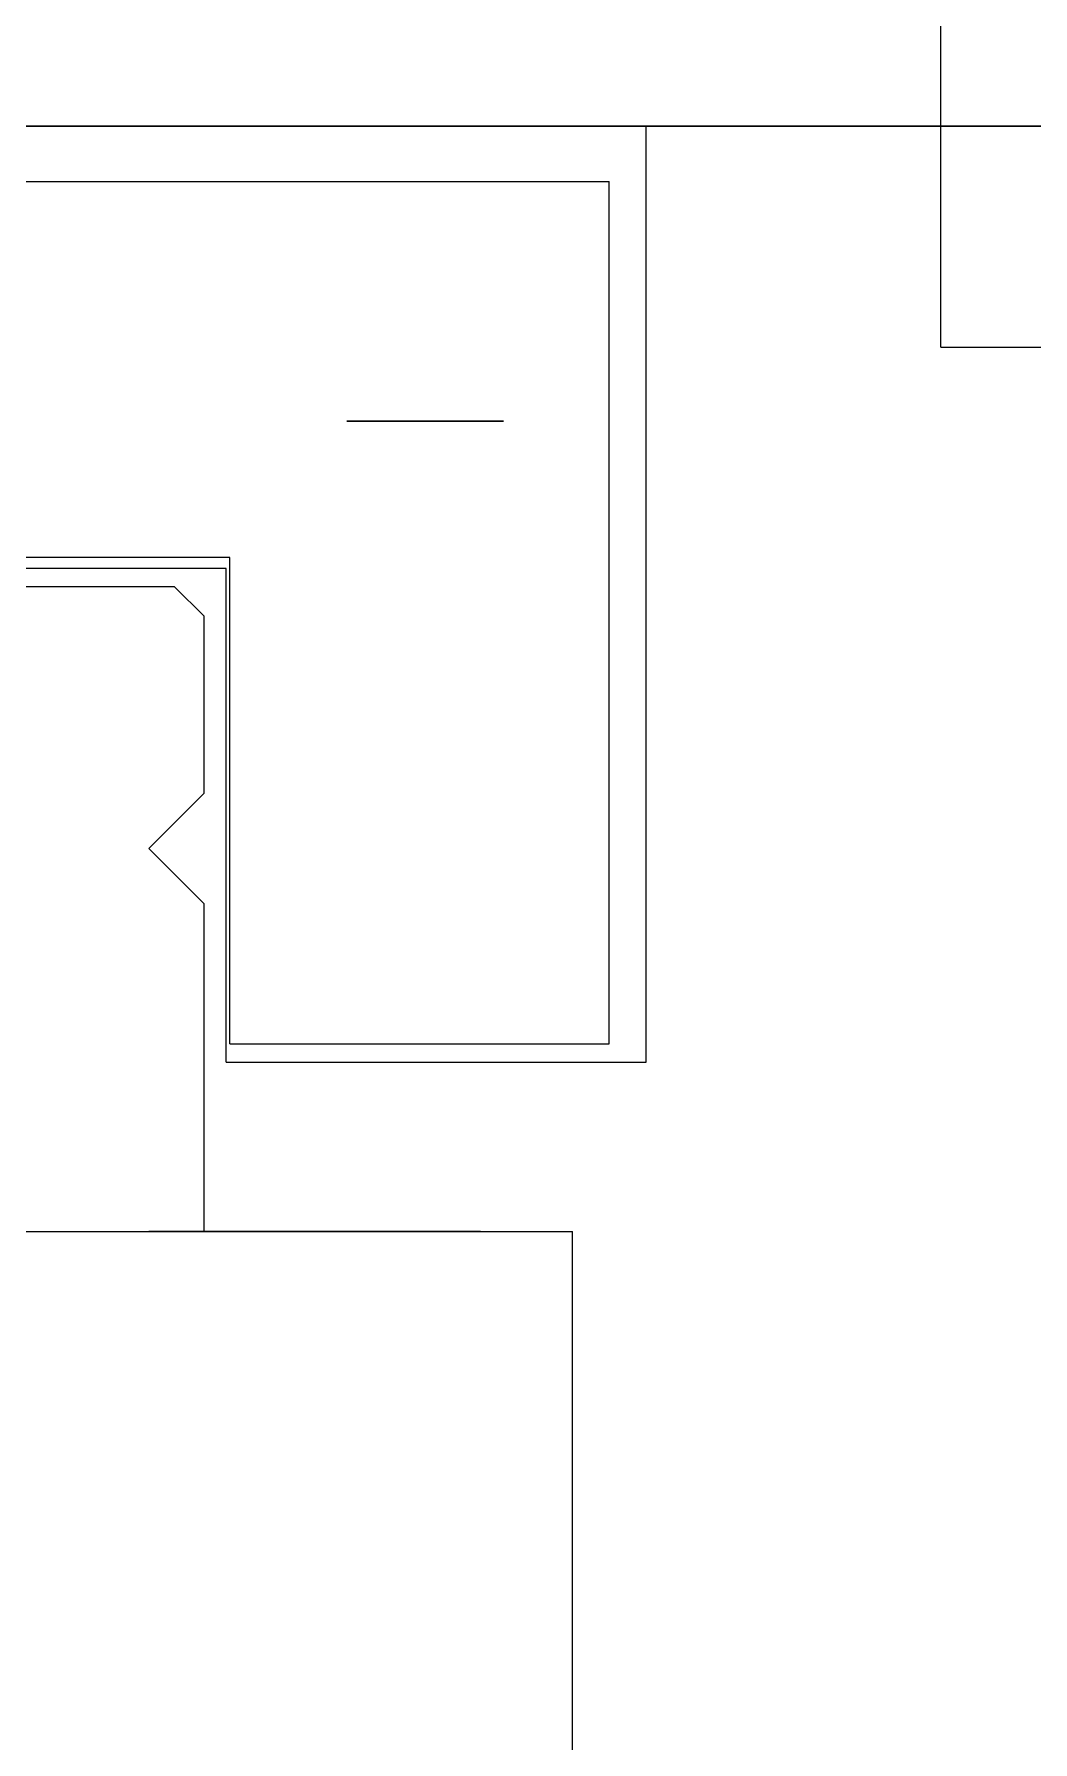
# Model space of a CAD drawing. Header units: millimetres. Extents: x -201 to 3037, y -406 to 3230.
# Drawn here: x 2255.39 to 2282.5, y 1338.15 to 1384.5 of the extents above; entities that cross this region are included whole.
import ezdxf

# ---------------------------------------------------------------- set-up
doc = ezdxf.new("R2010")
doc.units = ezdxf.units.MM
doc.layers.add('HIDDEN', color=8, linetype='Continuous')
doc.layers.add('VISIBLE', color=7, linetype='Continuous')

msp = doc.modelspace()

# ---------------------------------------------------------------- linework, layer by layer
at = {"layer": 'HIDDEN'}
for points in [[(2280, 1382), (2280, 1397)], [(2280, 1382), (2280, 1397)], [(2575, 1382), (2210, 1382)], [(2228, 1382), (2272, 1382)], [(2228, 1382), (2272, 1382)], [(2228, 1382), (2272, 1382)], [(2228, 1382), (2272, 1382)], [(2268.75, 1382), (2268.681, 1382), (2268.478, 1382), (2268.15, 1382), (2267.715, 1382), (2267.193, 1382), (2266.612, 1382), (2266, 1382), (2265.388, 1382), (2264.807, 1382), (2264.285, 1382), (2263.85, 1382), (2263.522, 1382), (2263.319, 1382), (2263.25, 1382)], [(2263.25, 1382), (2263.267, 1382), (2263.319, 1382), (2263.404, 1382), (2263.522, 1382), (2263.672, 1382), (2263.85, 1382), (2264.055, 1382), (2264.285, 1382), (2264.537, 1382), (2264.807, 1382), (2265.092, 1382), (2265.388, 1382), (2265.692, 1382), (2266, 1382)], [(2268.75, 1382), (2268.681, 1382), (2268.478, 1382), (2268.15, 1382), (2267.715, 1382), (2267.193, 1382), (2266.612, 1382), (2266, 1382), (2265.388, 1382), (2264.807, 1382), (2264.285, 1382), (2263.85, 1382), (2263.522, 1382), (2263.319, 1382), (2263.25, 1382)], [(2263.25, 1382), (2263.267, 1382), (2263.319, 1382), (2263.404, 1382), (2263.522, 1382), (2263.672, 1382), (2263.85, 1382), (2264.055, 1382), (2264.285, 1382), (2264.537, 1382), (2264.807, 1382), (2265.092, 1382), (2265.388, 1382), (2265.692, 1382), (2266, 1382)], [(2268.75, 1382), (2268.681, 1382), (2268.478, 1382), (2268.15, 1382), (2267.715, 1382), (2267.193, 1382), (2266.612, 1382), (2266, 1382), (2265.388, 1382), (2264.807, 1382), (2264.285, 1382), (2263.85, 1382), (2263.522, 1382), (2263.319, 1382), (2263.25, 1382)], [(2263.25, 1382), (2263.267, 1382), (2263.319, 1382), (2263.404, 1382), (2263.522, 1382), (2263.672, 1382), (2263.85, 1382), (2264.055, 1382), (2264.285, 1382), (2264.537, 1382), (2264.807, 1382), (2265.092, 1382), (2265.388, 1382), (2265.692, 1382), (2266, 1382)], [(2268.75, 1382), (2268.681, 1382), (2268.478, 1382), (2268.15, 1382), (2267.715, 1382), (2267.193, 1382), (2266.612, 1382), (2266, 1382), (2265.388, 1382), (2264.807, 1382), (2264.285, 1382), (2263.85, 1382), (2263.522, 1382), (2263.319, 1382), (2263.25, 1382)], [(2263.25, 1382), (2263.267, 1382), (2263.319, 1382), (2263.404, 1382), (2263.522, 1382), (2263.672, 1382), (2263.85, 1382), (2264.055, 1382), (2264.285, 1382), (2264.537, 1382), (2264.807, 1382), (2265.092, 1382), (2265.388, 1382), (2265.692, 1382), (2266, 1382)], [(2268.125, 1382), (2268.072, 1382), (2267.915, 1382), (2267.661, 1382), (2267.325, 1382), (2266.922, 1382), (2266.473, 1382), (2266, 1382), (2265.527, 1382), (2265.078, 1382), (2264.675, 1382), (2264.339, 1382), (2264.085, 1382), (2263.928, 1382), (2263.875, 1382)], [(2263.875, 1382), (2263.888, 1382), (2263.928, 1382), (2263.994, 1382), (2264.085, 1382), (2264.201, 1382), (2264.339, 1382), (2264.497, 1382), (2264.675, 1382), (2264.869, 1382), (2265.078, 1382), (2265.298, 1382), (2265.527, 1382), (2265.762, 1382), (2266, 1382)], [(2268.125, 1382), (2268.072, 1382), (2267.915, 1382), (2267.661, 1382), (2267.325, 1382), (2266.922, 1382), (2266.473, 1382), (2266, 1382), (2265.527, 1382), (2265.078, 1382), (2264.675, 1382), (2264.339, 1382), (2264.085, 1382), (2263.928, 1382), (2263.875, 1382)], [(2263.875, 1382), (2263.888, 1382), (2263.928, 1382), (2263.994, 1382), (2264.085, 1382), (2264.201, 1382), (2264.339, 1382), (2264.497, 1382), (2264.675, 1382), (2264.869, 1382), (2265.078, 1382), (2265.298, 1382), (2265.527, 1382), (2265.762, 1382), (2266, 1382)], [(2268.125, 1382), (2268.072, 1382), (2267.915, 1382), (2267.661, 1382), (2267.325, 1382), (2266.922, 1382), (2266.473, 1382), (2266, 1382), (2265.527, 1382), (2265.078, 1382), (2264.675, 1382), (2264.339, 1382), (2264.085, 1382), (2263.928, 1382), (2263.875, 1382)], [(2263.875, 1382), (2263.888, 1382), (2263.928, 1382), (2263.994, 1382), (2264.085, 1382), (2264.201, 1382), (2264.339, 1382), (2264.497, 1382), (2264.675, 1382), (2264.869, 1382), (2265.078, 1382), (2265.298, 1382), (2265.527, 1382), (2265.762, 1382), (2266, 1382)], [(2268.125, 1382), (2268.072, 1382), (2267.915, 1382), (2267.661, 1382), (2267.325, 1382), (2266.922, 1382), (2266.473, 1382), (2266, 1382), (2265.527, 1382), (2265.078, 1382), (2264.675, 1382), (2264.339, 1382), (2264.085, 1382), (2263.928, 1382), (2263.875, 1382)], [(2263.875, 1382), (2263.888, 1382), (2263.928, 1382), (2263.994, 1382), (2264.085, 1382), (2264.201, 1382), (2264.339, 1382), (2264.497, 1382), (2264.675, 1382), (2264.869, 1382), (2265.078, 1382), (2265.298, 1382), (2265.527, 1382), (2265.762, 1382), (2266, 1382)], [(2266, 1382), (2266.238, 1382), (2266.473, 1382), (2266.702, 1382), (2266.922, 1382), (2267.131, 1382), (2267.325, 1382), (2267.503, 1382), (2267.661, 1382), (2267.799, 1382), (2267.915, 1382), (2268.006, 1382), (2268.072, 1382), (2268.112, 1382), (2268.125, 1382)], [(2266, 1382), (2266.238, 1382), (2266.473, 1382), (2266.702, 1382), (2266.922, 1382), (2267.131, 1382), (2267.325, 1382), (2267.503, 1382), (2267.661, 1382), (2267.799, 1382), (2267.915, 1382), (2268.006, 1382), (2268.072, 1382), (2268.112, 1382), (2268.125, 1382)], [(2266, 1382), (2266.238, 1382), (2266.473, 1382), (2266.702, 1382), (2266.922, 1382), (2267.131, 1382), (2267.325, 1382), (2267.503, 1382), (2267.661, 1382), (2267.799, 1382), (2267.915, 1382), (2268.006, 1382), (2268.072, 1382), (2268.112, 1382), (2268.125, 1382)], [(2266, 1382), (2266.238, 1382), (2266.473, 1382), (2266.702, 1382), (2266.922, 1382), (2267.131, 1382), (2267.325, 1382), (2267.503, 1382), (2267.661, 1382), (2267.799, 1382), (2267.915, 1382), (2268.006, 1382), (2268.072, 1382), (2268.112, 1382), (2268.125, 1382)], [(2266, 1382), (2266.308, 1382), (2266.612, 1382), (2266.908, 1382), (2267.193, 1382), (2267.463, 1382), (2267.715, 1382), (2267.945, 1382), (2268.15, 1382), (2268.328, 1382), (2268.478, 1382), (2268.596, 1382), (2268.681, 1382), (2268.733, 1382), (2268.75, 1382)], [(2266, 1382), (2266.308, 1382), (2266.612, 1382), (2266.908, 1382), (2267.193, 1382), (2267.463, 1382), (2267.715, 1382), (2267.945, 1382), (2268.15, 1382), (2268.328, 1382), (2268.478, 1382), (2268.596, 1382), (2268.681, 1382), (2268.733, 1382), (2268.75, 1382)], [(2266, 1382), (2266.308, 1382), (2266.612, 1382), (2266.908, 1382), (2267.193, 1382), (2267.463, 1382), (2267.715, 1382), (2267.945, 1382), (2268.15, 1382), (2268.328, 1382), (2268.478, 1382), (2268.596, 1382), (2268.681, 1382), (2268.733, 1382), (2268.75, 1382)], [(2266, 1382), (2266.308, 1382), (2266.612, 1382), (2266.908, 1382), (2267.193, 1382), (2267.463, 1382), (2267.715, 1382), (2267.945, 1382), (2268.15, 1382), (2268.328, 1382), (2268.478, 1382), (2268.596, 1382), (2268.681, 1382), (2268.733, 1382), (2268.75, 1382)], [(2272, 1356.6), (2272, 1382)], [(2272, 1356.6), (2272, 1382)], [(2272, 1356.6), (2272, 1382)], [(2280, 1382), (2325, 1382)], [(2280, 1382), (2325, 1382)], [(2280, 1376), (2280, 1382)], [(2280, 1382), (2340, 1382)], [(2280, 1382), (2340, 1382)], [(2229, 1380.5), (2271, 1380.5)], [(2229, 1380.5), (2271, 1380.5)], [(2229, 1380.5), (2271, 1380.5)], [(2229, 1380.5), (2271, 1380.5)], [(2229, 1380.5), (2271, 1380.5)], [(2229, 1380.5), (2271, 1380.5)], [(2229, 1380.5), (2271, 1380.5)], [(2271, 1357.1), (2271, 1380.5)], [(2271, 1357.1), (2271, 1380.5)], [(2271, 1357.1), (2271, 1380.5)], [(2271, 1357.1), (2271, 1380.5)], [(2271, 1357.1), (2271, 1380.5)], [(2271, 1357.1), (2271, 1380.5)], [(2271, 1357.1), (2271, 1380.5)], [(2280, 1376), (2340, 1376)], [(2268.125, 1374), (2268.072, 1374), (2267.915, 1374), (2267.661, 1374), (2267.325, 1374), (2266.922, 1374), (2266.473, 1374), (2266, 1374), (2265.527, 1374), (2265.078, 1374), (2264.675, 1374), (2264.339, 1374), (2264.085, 1374), (2263.928, 1374), (2263.875, 1374)], [(2263.875, 1374), (2263.888, 1374), (2263.928, 1374), (2263.994, 1374), (2264.085, 1374), (2264.201, 1374), (2264.339, 1374), (2264.497, 1374), (2264.675, 1374), (2264.869, 1374), (2265.078, 1374), (2265.298, 1374), (2265.527, 1374), (2265.762, 1374), (2266, 1374)], [(2268.125, 1374), (2268.072, 1374), (2267.915, 1374), (2267.661, 1374), (2267.325, 1374), (2266.922, 1374), (2266.473, 1374), (2266, 1374), (2265.527, 1374), (2265.078, 1374), (2264.675, 1374), (2264.339, 1374), (2264.085, 1374), (2263.928, 1374), (2263.875, 1374)], [(2263.875, 1374), (2263.888, 1374), (2263.928, 1374), (2263.994, 1374), (2264.085, 1374), (2264.201, 1374), (2264.339, 1374), (2264.497, 1374), (2264.675, 1374), (2264.869, 1374), (2265.078, 1374), (2265.298, 1374), (2265.527, 1374), (2265.762, 1374), (2266, 1374)], [(2268.125, 1374), (2268.072, 1374), (2267.915, 1374), (2267.661, 1374), (2267.325, 1374), (2266.922, 1374), (2266.473, 1374), (2266, 1374), (2265.527, 1374), (2265.078, 1374), (2264.675, 1374), (2264.339, 1374), (2264.085, 1374), (2263.928, 1374), (2263.875, 1374)], [(2263.875, 1374), (2263.888, 1374), (2263.928, 1374), (2263.994, 1374), (2264.085, 1374), (2264.201, 1374), (2264.339, 1374), (2264.497, 1374), (2264.675, 1374), (2264.869, 1374), (2265.078, 1374), (2265.298, 1374), (2265.527, 1374), (2265.762, 1374), (2266, 1374)], [(2268.125, 1374), (2268.072, 1374), (2267.915, 1374), (2267.661, 1374), (2267.325, 1374), (2266.922, 1374), (2266.473, 1374), (2266, 1374), (2265.527, 1374), (2265.078, 1374), (2264.675, 1374), (2264.339, 1374), (2264.085, 1374), (2263.928, 1374), (2263.875, 1374)], [(2263.875, 1374), (2263.888, 1374), (2263.928, 1374), (2263.994, 1374), (2264.085, 1374), (2264.201, 1374), (2264.339, 1374), (2264.497, 1374), (2264.675, 1374), (2264.869, 1374), (2265.078, 1374), (2265.298, 1374), (2265.527, 1374), (2265.762, 1374), (2266, 1374)], [(2266, 1374), (2266.238, 1374), (2266.473, 1374), (2266.702, 1374), (2266.922, 1374), (2267.131, 1374), (2267.325, 1374), (2267.503, 1374), (2267.661, 1374), (2267.799, 1374), (2267.915, 1374), (2268.006, 1374), (2268.072, 1374), (2268.112, 1374), (2268.125, 1374)], [(2266, 1374), (2266.238, 1374), (2266.473, 1374), (2266.702, 1374), (2266.922, 1374), (2267.131, 1374), (2267.325, 1374), (2267.503, 1374), (2267.661, 1374), (2267.799, 1374), (2267.915, 1374), (2268.006, 1374), (2268.072, 1374), (2268.112, 1374), (2268.125, 1374)], [(2266, 1374), (2266.238, 1374), (2266.473, 1374), (2266.702, 1374), (2266.922, 1374), (2267.131, 1374), (2267.325, 1374), (2267.503, 1374), (2267.661, 1374), (2267.799, 1374), (2267.915, 1374), (2268.006, 1374), (2268.072, 1374), (2268.112, 1374), (2268.125, 1374)], [(2266, 1374), (2266.238, 1374), (2266.473, 1374), (2266.702, 1374), (2266.922, 1374), (2267.131, 1374), (2267.325, 1374), (2267.503, 1374), (2267.661, 1374), (2267.799, 1374), (2267.915, 1374), (2268.006, 1374), (2268.072, 1374), (2268.112, 1374), (2268.125, 1374)], [(2260.7, 1370.3), (2239.3, 1370.3)], [(2260.7, 1370.3), (2239.3, 1370.3)], [(2260.7, 1370.3), (2239.3, 1370.3)], [(2260.7, 1370.3), (2239.3, 1370.3)], [(2260.7, 1370.3), (2239.3, 1370.3)], [(2260.7, 1370.3), (2239.3, 1370.3)], [(2260.7, 1370.3), (2239.3, 1370.3)], [(2260.7, 1357.1), (2260.7, 1370.3)], [(2260.7, 1357.1), (2260.7, 1370.3)], [(2260.7, 1357.1), (2260.7, 1370.3)], [(2260.7, 1357.1), (2260.7, 1370.3)], [(2260.7, 1357.1), (2260.7, 1370.3)], [(2260.7, 1357.1), (2260.7, 1370.3)], [(2260.7, 1357.1), (2260.7, 1370.3)], [(2260.6, 1370), (2239.4, 1370)], [(2260.6, 1370), (2239.4, 1370)], [(2260.6, 1356.6), (2260.6, 1370)], [(2260.6, 1356.6), (2260.6, 1370)], [(2260.6, 1356.6), (2260.6, 1370)], [(2259.2, 1369.5), (2240.8, 1369.5)], [(2260, 1368.7), (2259.2, 1369.5)], [(2260, 1363.9), (2260, 1368.7)], [(2258.5, 1362.4), (2260, 1363.9)], [(2260, 1360.9), (2258.5, 1362.4)], [(2260, 1352), (2260, 1360.9)], [(2260.7, 1357.1), (2271, 1357.1)], [(2260.7, 1357.1), (2271, 1357.1)], [(2260.7, 1357.1), (2271, 1357.1)], [(2260.7, 1357.1), (2271, 1357.1)], [(2260.7, 1357.1), (2271, 1357.1)], [(2260.7, 1357.1), (2271, 1357.1)], [(2260.7, 1357.1), (2271, 1357.1)], [(2260.6, 1356.6), (2272, 1356.6)], [(2260.6, 1356.6), (2272, 1356.6)], [(2260.6, 1356.6), (2272, 1356.6)], [(2230, 1352), (2270, 1352)], [(2240, 1352), (2260, 1352)], [(2267.5, 1352), (2267.387, 1352), (2267.054, 1352), (2266.518, 1352), (2265.806, 1352), (2264.952, 1352), (2264.001, 1352), (2263, 1352), (2261.999, 1352), (2261.048, 1352), (2260.194, 1352), (2259.482, 1352), (2258.946, 1352), (2258.613, 1352), (2258.5, 1352)], [(2258.5, 1352), (2258.528, 1352), (2258.613, 1352), (2258.753, 1352), (2258.946, 1352), (2259.19, 1352), (2259.482, 1352), (2259.818, 1352), (2260.194, 1352), (2260.606, 1352), (2261.048, 1352), (2261.514, 1352), (2261.999, 1352), (2262.496, 1352), (2263, 1352)], [(2267.5, 1352), (2267.387, 1352), (2267.054, 1352), (2266.518, 1352), (2265.806, 1352), (2264.952, 1352), (2264.001, 1352), (2263, 1352), (2261.999, 1352), (2261.048, 1352), (2260.194, 1352), (2259.482, 1352), (2258.946, 1352), (2258.613, 1352), (2258.5, 1352)], [(2258.5, 1352), (2258.528, 1352), (2258.613, 1352), (2258.753, 1352), (2258.946, 1352), (2259.19, 1352), (2259.482, 1352), (2259.818, 1352), (2260.194, 1352), (2260.606, 1352), (2261.048, 1352), (2261.514, 1352), (2261.999, 1352), (2262.496, 1352), (2263, 1352)], [(2267.5, 1352), (2267.387, 1352), (2267.054, 1352), (2266.518, 1352), (2265.806, 1352), (2264.952, 1352), (2264.001, 1352), (2263, 1352), (2261.999, 1352), (2261.048, 1352), (2260.194, 1352), (2259.482, 1352), (2258.946, 1352), (2258.613, 1352), (2258.5, 1352)], [(2258.5, 1352), (2258.528, 1352), (2258.613, 1352), (2258.753, 1352), (2258.946, 1352), (2259.19, 1352), (2259.482, 1352), (2259.818, 1352), (2260.194, 1352), (2260.606, 1352), (2261.048, 1352), (2261.514, 1352), (2261.999, 1352), (2262.496, 1352), (2263, 1352)], [(2267.5, 1352), (2267.387, 1352), (2267.054, 1352), (2266.518, 1352), (2265.806, 1352), (2264.952, 1352), (2264.001, 1352), (2263, 1352), (2261.999, 1352), (2261.048, 1352), (2260.194, 1352), (2259.482, 1352), (2258.946, 1352), (2258.613, 1352), (2258.5, 1352)], [(2258.5, 1352), (2258.528, 1352), (2258.613, 1352), (2258.753, 1352), (2258.946, 1352), (2259.19, 1352), (2259.482, 1352), (2259.818, 1352), (2260.194, 1352), (2260.606, 1352), (2261.048, 1352), (2261.514, 1352), (2261.999, 1352), (2262.496, 1352), (2263, 1352)], [(2267.5, 1352), (2267.387, 1352), (2267.054, 1352), (2266.518, 1352), (2265.806, 1352), (2264.952, 1352), (2264.001, 1352), (2263, 1352), (2261.999, 1352), (2261.048, 1352), (2260.194, 1352), (2259.482, 1352), (2258.946, 1352), (2258.613, 1352), (2258.5, 1352)], [(2258.5, 1352), (2258.528, 1352), (2258.613, 1352), (2258.753, 1352), (2258.946, 1352), (2259.19, 1352), (2259.482, 1352), (2259.818, 1352), (2260.194, 1352), (2260.606, 1352), (2261.048, 1352), (2261.514, 1352), (2261.999, 1352), (2262.496, 1352), (2263, 1352)], [(2267.5, 1352), (2267.387, 1352), (2267.054, 1352), (2266.518, 1352), (2265.806, 1352), (2264.952, 1352), (2264.001, 1352), (2263, 1352), (2261.999, 1352), (2261.048, 1352), (2260.194, 1352), (2259.482, 1352), (2258.946, 1352), (2258.613, 1352), (2258.5, 1352)], [(2258.5, 1352), (2258.528, 1352), (2258.613, 1352), (2258.753, 1352), (2258.946, 1352), (2259.19, 1352), (2259.482, 1352), (2259.818, 1352), (2260.194, 1352), (2260.606, 1352), (2261.048, 1352), (2261.514, 1352), (2261.999, 1352), (2262.496, 1352), (2263, 1352)], [(2267.5, 1352), (2267.387, 1352), (2267.054, 1352), (2266.518, 1352), (2265.806, 1352), (2264.952, 1352), (2264.001, 1352), (2263, 1352), (2261.999, 1352), (2261.048, 1352), (2260.194, 1352), (2259.482, 1352), (2258.946, 1352), (2258.613, 1352), (2258.5, 1352)], [(2258.5, 1352), (2258.528, 1352), (2258.613, 1352), (2258.753, 1352), (2258.946, 1352), (2259.19, 1352), (2259.482, 1352), (2259.818, 1352), (2260.194, 1352), (2260.606, 1352), (2261.048, 1352), (2261.514, 1352), (2261.999, 1352), (2262.496, 1352), (2263, 1352)], [(2267.5, 1352), (2267.387, 1352), (2267.054, 1352), (2266.518, 1352), (2265.806, 1352), (2264.952, 1352), (2264.001, 1352), (2263, 1352), (2261.999, 1352), (2261.048, 1352), (2260.194, 1352), (2259.482, 1352), (2258.946, 1352), (2258.613, 1352), (2258.5, 1352)], [(2258.5, 1352), (2258.528, 1352), (2258.613, 1352), (2258.753, 1352), (2258.946, 1352), (2259.19, 1352), (2259.482, 1352), (2259.818, 1352), (2260.194, 1352), (2260.606, 1352), (2261.048, 1352), (2261.514, 1352), (2261.999, 1352), (2262.496, 1352), (2263, 1352)], [(2267.5, 1352), (2267.387, 1352), (2267.054, 1352), (2266.518, 1352), (2265.806, 1352), (2264.952, 1352), (2264.001, 1352), (2263, 1352), (2261.999, 1352), (2261.048, 1352), (2260.194, 1352), (2259.482, 1352), (2258.946, 1352), (2258.613, 1352), (2258.5, 1352)], [(2258.5, 1352), (2258.528, 1352), (2258.613, 1352), (2258.753, 1352), (2258.946, 1352), (2259.19, 1352), (2259.482, 1352), (2259.818, 1352), (2260.194, 1352), (2260.606, 1352), (2261.048, 1352), (2261.514, 1352), (2261.999, 1352), (2262.496, 1352), (2263, 1352)], [(2263, 1352), (2263.504, 1352), (2264.001, 1352), (2264.486, 1352), (2264.952, 1352), (2265.394, 1352), (2265.806, 1352), (2266.182, 1352), (2266.518, 1352), (2266.81, 1352), (2267.054, 1352), (2267.247, 1352), (2267.387, 1352), (2267.472, 1352), (2267.5, 1352)], [(2263, 1352), (2263.504, 1352), (2264.001, 1352), (2264.486, 1352), (2264.952, 1352), (2265.394, 1352), (2265.806, 1352), (2266.182, 1352), (2266.518, 1352), (2266.81, 1352), (2267.054, 1352), (2267.247, 1352), (2267.387, 1352), (2267.472, 1352), (2267.5, 1352)], [(2263, 1352), (2263.504, 1352), (2264.001, 1352), (2264.486, 1352), (2264.952, 1352), (2265.394, 1352), (2265.806, 1352), (2266.182, 1352), (2266.518, 1352), (2266.81, 1352), (2267.054, 1352), (2267.247, 1352), (2267.387, 1352), (2267.472, 1352), (2267.5, 1352)], [(2263, 1352), (2263.504, 1352), (2264.001, 1352), (2264.486, 1352), (2264.952, 1352), (2265.394, 1352), (2265.806, 1352), (2266.182, 1352), (2266.518, 1352), (2266.81, 1352), (2267.054, 1352), (2267.247, 1352), (2267.387, 1352), (2267.472, 1352), (2267.5, 1352)], [(2263, 1352), (2263.504, 1352), (2264.001, 1352), (2264.486, 1352), (2264.952, 1352), (2265.394, 1352), (2265.806, 1352), (2266.182, 1352), (2266.518, 1352), (2266.81, 1352), (2267.054, 1352), (2267.247, 1352), (2267.387, 1352), (2267.472, 1352), (2267.5, 1352)], [(2263, 1352), (2263.504, 1352), (2264.001, 1352), (2264.486, 1352), (2264.952, 1352), (2265.394, 1352), (2265.806, 1352), (2266.182, 1352), (2266.518, 1352), (2266.81, 1352), (2267.054, 1352), (2267.247, 1352), (2267.387, 1352), (2267.472, 1352), (2267.5, 1352)], [(2263, 1352), (2263.504, 1352), (2264.001, 1352), (2264.486, 1352), (2264.952, 1352), (2265.394, 1352), (2265.806, 1352), (2266.182, 1352), (2266.518, 1352), (2266.81, 1352), (2267.054, 1352), (2267.247, 1352), (2267.387, 1352), (2267.472, 1352), (2267.5, 1352)], [(2263, 1352), (2263.504, 1352), (2264.001, 1352), (2264.486, 1352), (2264.952, 1352), (2265.394, 1352), (2265.806, 1352), (2266.182, 1352), (2266.518, 1352), (2266.81, 1352), (2267.054, 1352), (2267.247, 1352), (2267.387, 1352), (2267.472, 1352), (2267.5, 1352)], [(2263, 1352), (2263.504, 1352), (2264.001, 1352), (2264.486, 1352), (2264.952, 1352), (2265.394, 1352), (2265.806, 1352), (2266.182, 1352), (2266.518, 1352), (2266.81, 1352), (2267.054, 1352), (2267.247, 1352), (2267.387, 1352), (2267.472, 1352), (2267.5, 1352)], [(2270, 1337), (2270, 1352)]]:
    msp.add_lwpolyline(points, dxfattribs=at)
at = {"layer": 'VISIBLE'}
for points in [[(2211, 1382), (2575, 1382)], [(2272, 1356.6), (2272, 1382)], [(2280, 1376), (2280, 1382)], [(2229, 1380.5), (2271, 1380.5)], [(2271, 1357.1), (2271, 1380.5)], [(2280, 1376), (2340, 1376)], [(2260.7, 1370.3), (2239.3, 1370.3)], [(2260.7, 1357.1), (2260.7, 1370.3)], [(2260.6, 1370), (2239.4, 1370)], [(2260.6, 1370), (2239.4, 1370)], [(2260.6, 1356.6), (2260.6, 1370)], [(2259.2, 1369.5), (2240.8, 1369.5)], [(2260, 1368.7), (2259.2, 1369.5)], [(2260, 1363.9), (2260, 1368.7)], [(2258.5, 1362.4), (2260, 1363.9)], [(2260, 1360.9), (2258.5, 1362.4)], [(2260, 1352), (2260, 1360.9)], [(2260.7, 1357.1), (2271, 1357.1)], [(2260.6, 1356.6), (2272, 1356.6)], [(2230, 1352), (2270, 1352)], [(2240, 1352), (2260, 1352)], [(2270, 1337), (2270, 1352)]]:
    msp.add_lwpolyline(points, dxfattribs=at)

doc.saveas('drawing.dxf')
